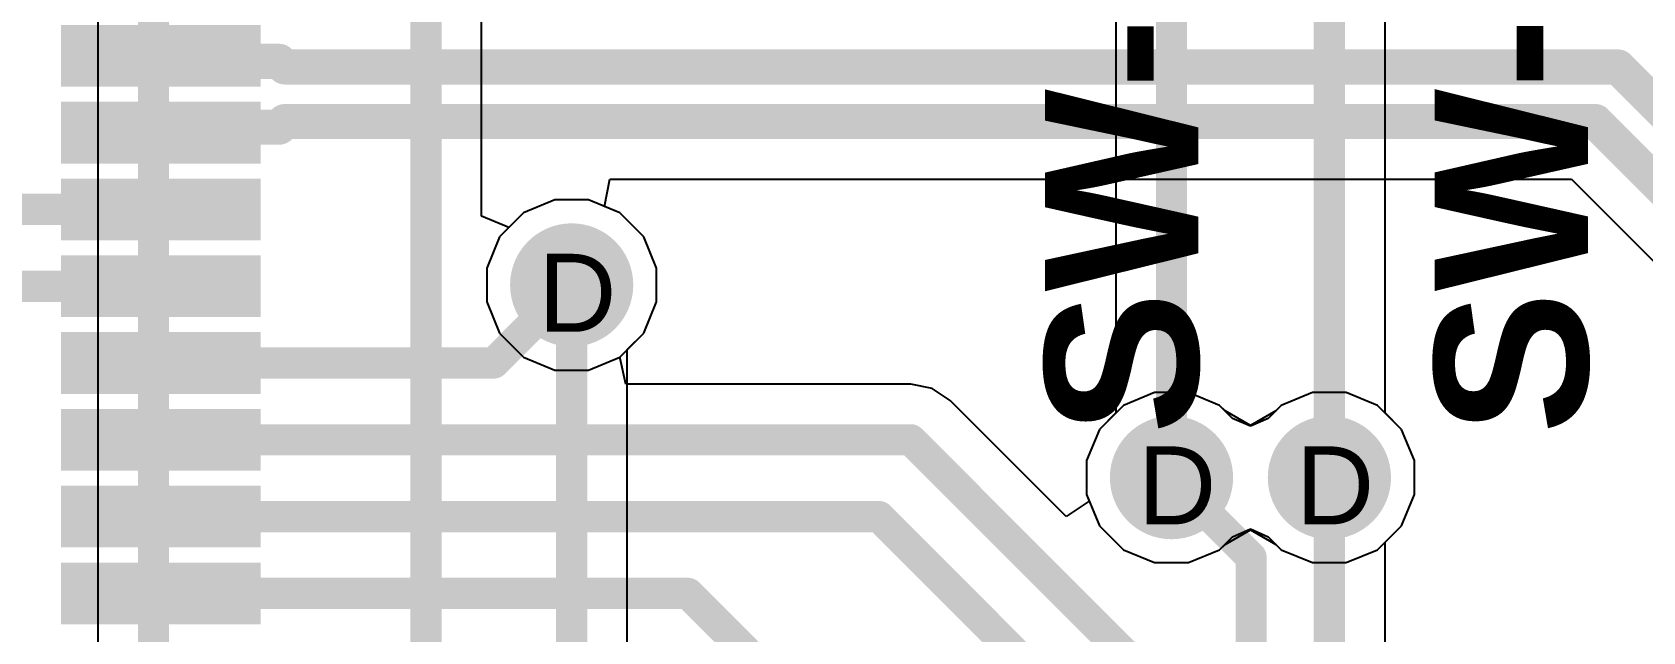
# Model space of a CAD drawing. Header units: inches. Extents: x 0 to 5032, y 0 to 5323.
# Drawn here: x 98.87 to 109.37, y 72.48 to 76.39 of the extents above; entities that cross this region are included whole.
import ezdxf

# ---------------------------------------------------------------- set-up
doc = ezdxf.new("R2010")
doc.units = ezdxf.units.IN
for name, color, linetype in [('Bottom Layer', 5, 'Continuous'), ('Bottom Solder', 6, 'Continuous'), ('Drill Drawing', 1, 'Continuous'), ('Layer 1', 16, 'Continuous'), ('Layer 2', 76, 'Continuous'), ('Top Layer', 1, 'Continuous'), ('Top Overlay', 2, 'Continuous'), ('Top Paste', 8, 'Continuous'), ('Top Solder', 216, 'Continuous'), ('Via Holes', 16, 'Continuous')]:
    doc.layers.add(name, color=color, linetype=linetype)
doc.styles.add('Arial', font='', dxfattribs={"height": 0.2})
doc.styles.add('Arial_Bold', font='', dxfattribs={"height": 0.2})
doc.styles.get('Arial').set_extended_font_data('Arial')
doc.styles.get('Arial_Bold').set_extended_font_data('Arial', bold=True)

# ---------------------------------------------------------------- blocks, each defined once
blk = doc.blocks.new('LQFP_64_10_10__358')
at = {"layer": 'Top Layer'}
for points in [[(6.349899669999999, 1.9000597), (6.349899669999999, 1.6000603), (5.149899529999999, 1.6000603), (5.149899529999999, 1.9000597)], [(6.349899669999999, 1.3999337), (6.349899669999999, 1.0999343), (5.149899529999999, 1.0999343), (5.149899529999999, 1.3999337)], [(6.349899669999999, 0.9000616999999999), (6.349899669999999, 0.6000622999999998), (5.149899529999999, 0.6000623000000002), (5.149899529999999, 0.9000617000000002)], [(6.349899669999999, 0.3999356999999998), (6.349899669999999, 0.09993629999999988), (5.149899529999999, 0.09993630000000009), (5.149899529999999, 0.3999357000000001)], [(6.349899669999999, -0.09993630000000009), (6.349899669999999, -0.3999357000000001), (5.149899529999999, -0.3999356999999998), (5.149899529999999, -0.09993629999999988)], [(6.349899669999999, -0.6000623000000002), (6.349899669999999, -0.9000617000000002), (5.149899529999999, -0.9000616999999999), (5.149899529999999, -0.6000622999999998)], [(6.349899669999999, -1.0999343), (6.349899669999999, -1.3999337), (5.149899529999999, -1.3999337), (5.149899529999999, -1.0999343)], [(6.349899669999999, -1.6000603), (6.349899669999999, -1.9000597), (5.149899529999999, -1.9000597), (5.149899529999999, -1.6000603)]]:
    blk.add_hatch(color=1, dxfattribs=at).paths.add_polyline_path(points)
at = {"layer": 'Top Paste'}
for points in [[(6.349899669999999, 1.9000597), (6.349899669999999, 1.6000603), (5.149899529999999, 1.6000603), (5.149899529999999, 1.9000597)], [(6.349899669999999, 1.3999337), (6.349899669999999, 1.0999343), (5.149899529999999, 1.0999343), (5.149899529999999, 1.3999337)], [(6.349899669999999, 0.9000616999999999), (6.349899669999999, 0.6000622999999998), (5.149899529999999, 0.6000623000000002), (5.149899529999999, 0.9000617000000002)], [(6.349899669999999, 0.3999356999999998), (6.349899669999999, 0.09993629999999988), (5.149899529999999, 0.09993630000000009), (5.149899529999999, 0.3999357000000001)], [(6.349899669999999, -0.09993630000000009), (6.349899669999999, -0.3999357000000001), (5.149899529999999, -0.3999356999999998), (5.149899529999999, -0.09993629999999988)], [(6.349899669999999, -0.6000623000000002), (6.349899669999999, -0.9000617000000002), (5.149899529999999, -0.9000616999999999), (5.149899529999999, -0.6000622999999998)], [(6.349899669999999, -1.0999343), (6.349899669999999, -1.3999337), (5.149899529999999, -1.3999337), (5.149899529999999, -1.0999343)], [(6.349899669999999, -1.6000603), (6.349899669999999, -1.9000597), (5.149899529999999, -1.9000597), (5.149899529999999, -1.6000603)]]:
    blk.add_hatch(color=8, dxfattribs=at).paths.add_polyline_path(points)
at = {"layer": 'Top Solder'}
for points in [[(6.400699670000001, 1.9508597), (6.400699670000001, 1.5492603), (5.09909953, 1.5492603), (5.09909953, 1.9508597)], [(6.400699670000001, 1.4507337), (6.400699670000001, 1.0491343), (5.09909953, 1.0491343), (5.09909953, 1.4507337)], [(6.400699670000001, 0.9508616999999998), (6.400699670000001, 0.5492622999999999), (5.09909953, 0.5492623000000001), (5.09909953, 0.9508617)], [(6.400699670000001, 0.4507356999999998), (6.400699670000001, 0.04913629999999989), (5.09909953, 0.0491363000000001), (5.09909953, 0.4507357000000001)], [(6.400699670000001, -0.0491363000000001), (6.400699670000001, -0.4507357000000001), (5.09909953, -0.4507356999999998), (5.09909953, -0.04913629999999989)], [(6.400699670000001, -0.5492623000000001), (6.400699670000001, -0.9508617), (5.09909953, -0.9508616999999998), (5.09909953, -0.5492622999999999)], [(6.400699670000001, -1.0491343), (6.400699670000001, -1.4507337), (5.09909953, -1.4507337), (5.09909953, -1.0491343)], [(6.400699670000001, -1.5492603), (6.400699670000001, -1.9508597), (5.09909953, -1.9508597), (5.09909953, -1.5492603)]]:
    blk.add_hatch(color=216, dxfattribs=at).paths.add_polyline_path(points)

msp = doc.modelspace()

# ---------------------------------------------------------------- hatches: boundary and pattern name
at = {"layer": 'Bottom Layer'}
h = msp.add_hatch(color=5, dxfattribs=at)
edge = h.paths.add_edge_path()
edge.add_arc((102.38895448, 74.74145834), 0.2999994, 0, 360)
h = msp.add_hatch(color=5, dxfattribs=at)
edge = h.paths.add_edge_path()
edge.add_arc((106.2990254, 73.48738159999999), 0.2999994, 0, 360)
h = msp.add_hatch(color=5, dxfattribs=at)
edge = h.paths.add_edge_path()
edge.add_arc((107.32829944, 73.48738159999999), 0.2999994, 0, 360)
at = {"layer": 'Bottom Solder'}
h = msp.add_hatch(color=6, dxfattribs=at)
edge = h.paths.add_edge_path()
edge.add_arc((102.38895448, 74.74145834), 0.4015993999999999, 0, 360)
h = msp.add_hatch(color=6, dxfattribs=at)
edge = h.paths.add_edge_path()
edge.add_arc((106.2990254, 73.48738159999999), 0.4015993999999999, 0, 360)
h = msp.add_hatch(color=6, dxfattribs=at)
edge = h.paths.add_edge_path()
edge.add_arc((107.32829944, 73.48738159999999), 0.4015993999999999, 0, 360)
at = {"layer": 'Layer 1'}
h = msp.add_hatch(color=16, dxfattribs=at)
edge = h.paths.add_edge_path()
edge.add_arc((102.38895448, 74.74145834), 0.2999994, 0, 360)
h = msp.add_hatch(color=16, dxfattribs=at)
edge = h.paths.add_edge_path()
edge.add_arc((106.2990254, 73.48738159999999), 0.2999994, 0, 360)
h = msp.add_hatch(color=16, dxfattribs=at)
edge = h.paths.add_edge_path()
edge.add_arc((107.32829944, 73.48738159999999), 0.2999994, 0, 360)
at = {"layer": 'Layer 2'}
h = msp.add_hatch(color=76, dxfattribs=at)
edge = h.paths.add_edge_path()
edge.add_arc((102.38895448, 74.74145834), 0.2999994, 0, 360)
h = msp.add_hatch(color=76, dxfattribs=at)
edge = h.paths.add_edge_path()
edge.add_arc((106.2990254, 73.48738159999999), 0.2999994, 0, 360)
h = msp.add_hatch(color=76, dxfattribs=at)
edge = h.paths.add_edge_path()
edge.add_arc((107.32829944, 73.48738159999999), 0.2999994, 0, 360)
at = {"layer": 'Top Layer'}
h = msp.add_hatch(color=1, dxfattribs=at)
edge = h.paths.add_edge_path()
edge.add_arc((102.38895448, 74.74145834), 0.2999994, 0, 360)
h = msp.add_hatch(color=1, dxfattribs=at)
edge = h.paths.add_edge_path()
edge.add_arc((106.2990254, 73.48738159999999), 0.2999994, 0, 360)
h = msp.add_hatch(color=1, dxfattribs=at)
edge = h.paths.add_edge_path()
edge.add_arc((107.32829944, 73.48738159999999), 0.2999994, 0, 360)
at = {"layer": 'Top Solder'}
h = msp.add_hatch(color=216, dxfattribs=at)
edge = h.paths.add_edge_path()
edge.add_arc((102.38895448, 74.74145834), 0.4015993999999999, 0, 360)
h = msp.add_hatch(color=216, dxfattribs=at)
edge = h.paths.add_edge_path()
edge.add_arc((106.2990254, 73.48738159999999), 0.4015993999999999, 0, 360)
h = msp.add_hatch(color=216, dxfattribs=at)
edge = h.paths.add_edge_path()
edge.add_arc((107.32829944, 73.48738159999999), 0.4015993999999999, 0, 360)
at = {"layer": 'Via Holes'}
h = msp.add_hatch(color=7, dxfattribs=at)
edge = h.paths.add_edge_path()
edge.add_arc((102.38895448, 74.74145834), 0.1499997, 0, 360)
h = msp.add_hatch(color=7, dxfattribs=at)
edge = h.paths.add_edge_path()
edge.add_arc((106.2990254, 73.48738159999999), 0.1499997, 0, 360)
h = msp.add_hatch(color=7, dxfattribs=at)
edge = h.paths.add_edge_path()
edge.add_arc((107.32829944, 73.48738159999999), 0.1499997, 0, 360)

# ---------------------------------------------------------------- linework, layer by layer
at = {"layer": 'Bottom Layer'}
for p, q in [((107.69086666, 73.90828754), (107.69086666, 79.05767017999999)), ((105.93645818, 78.71412247999999), (105.93645818, 73.90828754)), ((101.80221194, 75.1896388), (101.80221194, 77.36537994)), ((99.30051006, 77.09868755999999), (99.30051006, 69.75440202)), ((102.27875658, 75.29545773999999), (102.07514002, 75.21111703999999)), ((102.49915238, 75.29545773999999), (102.27875658, 75.29545773999999)), ((102.70276894, 75.21111703999999), (102.49915238, 75.29545773999999)), ((101.98001194, 75.11598896), (101.80221194, 75.1896388)), ((102.07514002, 75.21111703999999), (101.98001194, 75.11598896)), ((102.85861318, 75.0552728), (102.70276894, 75.21111703999999)), ((102.94295388, 74.85165624), (102.85861318, 75.0552728)), ((102.94295388, 74.63126043999999), (102.94295388, 74.85165624)), ((102.85861318, 74.42764388), (102.94295388, 74.63126043999999)), ((102.7515217, 74.3205524), (102.85861318, 74.42764388)), ((102.7515217, 70.84039934), (102.7515217, 74.3205524)), ((105.93645818, 73.90828754), (105.8293667, 73.80119606)), ((107.79795814, 73.80119606), (107.69086666, 73.90828754)), ((105.8293667, 73.80119606), (105.745026, 73.5975795)), ((107.88229884, 73.5975795), (107.79795814, 73.80119606)), ((105.745026, 73.5975795), (105.745026, 73.3771837)), ((107.88229884, 73.3771837), (107.88229884, 73.5975795)), ((105.745026, 73.3771837), (105.8293667, 73.17356713999999)), ((107.79795814, 73.17356713999999), (107.88229884, 73.3771837)), ((105.8293667, 73.17356713999999), (105.98521094, 73.0177229)), ((106.61283986, 73.0177229), (106.69750822, 73.10239126)), ((106.69750822, 73.10239126), (106.81366242, 73.15369671999999)), ((106.81366242, 73.15369671999999), (106.92981662, 73.10239126)), ((106.92981662, 73.10239126), (107.01448498, 73.0177229)), ((107.6421139, 73.0177229), (107.79795814, 73.17356713999999)), ((105.98521094, 73.0177229), (106.1888275, 72.9333822)), ((106.4092233, 72.9333822), (106.61283986, 73.0177229)), ((107.01448498, 73.0177229), (107.21810154, 72.9333822)), ((107.43849734, 72.9333822), (107.6421139, 73.0177229)), ((106.1888275, 72.9333822), (106.4092233, 72.9333822)), ((107.21810154, 72.9333822), (107.43849734, 72.9333822))]:
    msp.add_line(p, q, dxfattribs=at)
for points in [[(107.32829944, 73.48738159999999, 0.2032, 0.2032, 0), (107.32829944, 79.05768288, 0.2032, 0.2032, 0)], [(106.2990254, 73.48738159999999, 0.2032, 0.2032, 0), (106.2990254, 78.86430252, 0.2032, 0.2032, 0)], [(101.43964472, 67.5080438, 0.2032, 0.2032, 0), (101.43964472, 77.36539264, 0.2032, 0.2032, 0)], [(99.66307728, 69.33349607999999, 0.2032, 0.2032, 0), (99.66307728, 77.2488676, 0.2032, 0.2032, 0)], [(102.38895448, 70.4194934, 0.2032, 0.2032, 0), (102.38895448, 74.74145834, 0.2032, 0.2032, 0)]]:
    msp.add_lwpolyline(points, format="xyseb", dxfattribs=at)
for points in [[(102.33815448, 74.74145834, 0.1016, 0.1016, 1), (102.43975448, 74.74145834, 0.1016, 0.1016, 1)], [(106.2482254, 73.48738159999999, 0.1016, 0.1016, 1), (106.3498254, 73.48738159999999, 0.1016, 0.1016, 1)], [(107.27749944, 73.48738159999999, 0.1016, 0.1016, 1), (107.37909944, 73.48738159999999, 0.1016, 0.1016, 1)]]:
    msp.add_lwpolyline(points, format="xyseb", close=True, dxfattribs=at)
at = {"layer": 'Layer 1'}
for p, q in [((102.27875658, 75.29545773999999), (102.07514002, 75.21111703999999)), ((102.49915238, 75.29545773999999), (102.27875658, 75.29545773999999)), ((102.70276894, 75.21111703999999), (102.49915238, 75.29545773999999)), ((102.07514002, 75.21111703999999), (101.91929578, 75.0552728)), ((102.85861318, 75.0552728), (102.70276894, 75.21111703999999)), ((101.91929578, 75.0552728), (101.83495508, 74.85165624)), ((102.94295388, 74.85165624), (102.85861318, 75.0552728)), ((101.83495508, 74.85165624), (101.83495508, 74.63126043999999)), ((102.94295388, 74.63126043999999), (102.94295388, 74.85165624)), ((101.83495508, 74.63126043999999), (101.91929578, 74.42764388)), ((102.85861318, 74.42764388), (102.94295388, 74.63126043999999)), ((101.91929578, 74.42764388), (102.07514002, 74.27179964)), ((102.70276894, 74.27179964), (102.85861318, 74.42764388)), ((102.07514002, 74.27179964), (102.27875658, 74.18745893999998)), ((102.49915238, 74.18745893999998), (102.70276894, 74.27179964)), ((102.27875658, 74.18745893999998), (102.49915238, 74.18745893999998)), ((106.1888275, 74.04138099999999), (105.98521094, 73.95704029999999)), ((106.4092233, 74.04138099999999), (106.1888275, 74.04138099999999)), ((106.61283986, 73.95704029999999), (106.4092233, 74.04138099999999)), ((107.21810154, 74.04138099999999), (107.01448498, 73.95704029999999)), ((107.43849734, 74.04138099999999), (107.21810154, 74.04138099999999)), ((107.6421139, 73.95704029999999), (107.43849734, 74.04138099999999)), ((105.98521094, 73.95704029999999), (105.8293667, 73.80119606)), ((106.64772676, 73.9221534), (106.61283986, 73.95704029999999)), ((106.81366242, 73.8269923), (106.64772676, 73.9221534)), ((106.97959808, 73.9221534), (106.81366242, 73.8269923)), ((107.01448498, 73.95704029999999), (106.97959808, 73.9221534)), ((107.79795814, 73.80119606), (107.6421139, 73.95704029999999)), ((105.8293667, 73.80119606), (105.745026, 73.5975795)), ((107.88229884, 73.5975795), (107.79795814, 73.80119606)), ((105.745026, 73.5975795), (105.745026, 73.3771837)), ((107.88229884, 73.3771837), (107.88229884, 73.5975795)), ((105.745026, 73.3771837), (105.8293667, 73.17356713999999)), ((107.79795814, 73.17356713999999), (107.88229884, 73.3771837)), ((105.8293667, 73.17356713999999), (105.98521094, 73.0177229)), ((106.64772676, 73.0526098), (106.81366242, 73.1477709)), ((106.81366242, 73.1477709), (106.97959808, 73.0526098)), ((107.6421139, 73.0177229), (107.79795814, 73.17356713999999)), ((105.98521094, 73.0177229), (106.1888275, 72.9333822)), ((106.4092233, 72.9333822), (106.61283986, 73.0177229)), ((106.61283986, 73.0177229), (106.64772676, 73.0526098)), ((106.97959808, 73.0526098), (107.01448498, 73.0177229)), ((107.01448498, 73.0177229), (107.21810154, 72.9333822)), ((107.43849734, 72.9333822), (107.6421139, 73.0177229)), ((106.1888275, 72.9333822), (106.4092233, 72.9333822)), ((107.21810154, 72.9333822), (107.43849734, 72.9333822))]:
    msp.add_line(p, q, dxfattribs=at)
at = {"layer": 'Layer 2'}
for p, q in [((102.27875658, 75.29545773999999), (102.07514002, 75.21111703999999)), ((102.49915238, 75.29545773999999), (102.27875658, 75.29545773999999)), ((102.70276894, 75.21111703999999), (102.49915238, 75.29545773999999)), ((102.07514002, 75.21111703999999), (101.91929578, 75.0552728)), ((102.85861318, 75.0552728), (102.70276894, 75.21111703999999)), ((101.91929578, 75.0552728), (101.83495508, 74.85165624)), ((102.94295388, 74.85165624), (102.85861318, 75.0552728)), ((101.83495508, 74.85165624), (101.83495508, 74.63126043999999)), ((102.94295388, 74.63126043999999), (102.94295388, 74.85165624)), ((101.83495508, 74.63126043999999), (101.91929578, 74.42764388)), ((102.85861318, 74.42764388), (102.94295388, 74.63126043999999)), ((101.91929578, 74.42764388), (102.07514002, 74.27179964)), ((102.70276894, 74.27179964), (102.85861318, 74.42764388)), ((102.07514002, 74.27179964), (102.27875658, 74.18745893999998)), ((102.49915238, 74.18745893999998), (102.70276894, 74.27179964)), ((102.27875658, 74.18745893999998), (102.49915238, 74.18745893999998)), ((106.1888275, 74.04138099999999), (105.98521094, 73.95704029999999)), ((106.4092233, 74.04138099999999), (106.1888275, 74.04138099999999)), ((106.61283986, 73.95704029999999), (106.4092233, 74.04138099999999)), ((107.21810154, 74.04138099999999), (107.01448498, 73.95704029999999)), ((107.43849734, 74.04138099999999), (107.21810154, 74.04138099999999)), ((107.6421139, 73.95704029999999), (107.43849734, 74.04138099999999)), ((105.98521094, 73.95704029999999), (105.8293667, 73.80119606)), ((106.64772676, 73.9221534), (106.61283986, 73.95704029999999)), ((106.81366242, 73.8269923), (106.64772676, 73.9221534)), ((106.97959808, 73.9221534), (106.81366242, 73.8269923)), ((107.01448498, 73.95704029999999), (106.97959808, 73.9221534)), ((107.79795814, 73.80119606), (107.6421139, 73.95704029999999)), ((105.8293667, 73.80119606), (105.745026, 73.5975795)), ((107.88229884, 73.5975795), (107.79795814, 73.80119606)), ((105.745026, 73.5975795), (105.745026, 73.3771837)), ((107.88229884, 73.3771837), (107.88229884, 73.5975795)), ((105.745026, 73.3771837), (105.8293667, 73.17356713999999)), ((107.79795814, 73.17356713999999), (107.88229884, 73.3771837)), ((105.8293667, 73.17356713999999), (105.98521094, 73.0177229)), ((106.64772676, 73.0526098), (106.81366242, 73.1477709)), ((106.81366242, 73.1477709), (106.97959808, 73.0526098)), ((107.6421139, 73.0177229), (107.79795814, 73.17356713999999)), ((105.98521094, 73.0177229), (106.1888275, 72.9333822)), ((106.4092233, 72.9333822), (106.61283986, 73.0177229)), ((106.61283986, 73.0177229), (106.64772676, 73.0526098)), ((106.97959808, 73.0526098), (107.01448498, 73.0177229)), ((107.01448498, 73.0177229), (107.21810154, 72.9333822)), ((107.43849734, 72.9333822), (107.6421139, 73.0177229)), ((106.1888275, 72.9333822), (106.4092233, 72.9333822)), ((107.21810154, 72.9333822), (107.43849734, 72.9333822))]:
    msp.add_line(p, q, dxfattribs=at)
at = {"layer": 'Top Layer'}
for p, q in [((102.60341176, 75.25227266), (102.63877872, 75.43007266)), ((102.63877872, 75.43007266), (108.90652082, 75.43007266)), ((108.90652082, 75.43007266), (110.26831642, 74.06827706)), ((102.70276894, 75.21111703999999), (102.60341176, 75.25227266)), ((102.85861318, 75.0552728), (102.70276894, 75.21111703999999)), ((102.94295388, 74.85165624), (102.85861318, 75.0552728)), ((102.94295388, 74.63126043999999), (102.94295388, 74.85165624)), ((102.85861318, 74.42764388), (102.94295388, 74.63126043999999)), ((102.70466886, 74.27369956), (102.85861318, 74.42764388)), ((102.7048365, 74.26270644), (102.70466886, 74.27369956)), ((102.74272314, 74.09589955999999), (102.7048365, 74.26270644)), ((104.59964094, 74.09589955999999), (102.74272314, 74.09589955999999)), ((104.59965364, 74.0959021), (104.59964094, 74.09589955999999)), ((104.73840114, 74.06829992), (104.59965364, 74.0959021)), ((104.85602854, 73.98970724), (104.73840114, 74.06829992)), ((106.1888275, 74.04138099999999), (105.98521094, 73.95704029999999)), ((106.4092233, 74.04138099999999), (106.1888275, 74.04138099999999)), ((106.61283986, 73.95704029999999), (106.4092233, 74.04138099999999)), ((107.21810154, 74.04138099999999), (107.01448498, 73.95704029999999)), ((107.43849734, 74.04138099999999), (107.21810154, 74.04138099999999)), ((107.6421139, 73.95704029999999), (107.43849734, 74.04138099999999)), ((105.61199096, 73.23374481999998), (104.85602854, 73.98970724)), ((105.98521094, 73.95704029999999), (105.8293667, 73.80119606)), ((106.69750822, 73.87237194), (106.61283986, 73.95704029999999)), ((107.01448498, 73.95704029999999), (106.92981662, 73.87237194)), ((107.79795814, 73.80119606), (107.6421139, 73.95704029999999)), ((106.81366242, 73.82106648), (106.69750822, 73.87237194)), ((106.92981662, 73.87237194), (106.81366242, 73.82106648)), ((105.8293667, 73.80119606), (105.745026, 73.5975795)), ((107.88229884, 73.5975795), (107.79795814, 73.80119606)), ((105.745026, 73.5975795), (105.745026, 73.3771837)), ((107.88229884, 73.3771837), (107.88229884, 73.5975795)), ((105.76272218, 73.3344609), (105.61199096, 73.23374481999998)), ((105.745026, 73.3771837), (105.76272218, 73.3344609)), ((107.79795814, 73.17356713999999), (107.88229884, 73.3771837)), ((107.69086666, 73.06647566), (107.79795814, 73.17356713999999)), ((107.69086666, 61.80132165999999), (107.69086666, 73.06647566))]:
    msp.add_line(p, q, dxfattribs=at)
for points in [[(99.71147698, 76.23345434, 0.2286, 0.2286, 0), (99.74717668, 76.19775464, 0.2286, 0.2286, 0)], [(99.74717668, 76.19775464, 0.2286, 0.2286, 0), (100.48198344, 76.19775464, 0.2286, 0.2286, 0)], [(100.48198344, 76.19775464, 0.2286, 0.2286, 0), (100.51854674, 76.16119133999999, 0.2286, 0.2286, 0)], [(100.51854674, 76.16119133999999, 0.2286, 0.2286, 0), (101.25848938, 76.16119133999999, 0.2286, 0.2286, 0)], [(101.25848938, 76.16119133999999, 0.2286, 0.2286, 0), (101.25849192, 76.16118879999999, 0.2286, 0.2286, 0)], [(101.25849192, 76.16118879999999, 0.2286, 0.2286, 0), (109.20935486, 76.16118879999999, 0.2286, 0.2286, 0)], [(109.20935486, 76.16118879999999, 0.2286, 0.2286, 0), (110.99943256, 74.3711111, 0.2286, 0.2286, 0)], [(100.48198344, 75.76902804, 0.2286, 0.2286, 0), (100.51854674, 75.80559133999999, 0.2286, 0.2286, 0)], [(100.51854674, 75.80559133999999, 0.2286, 0.2286, 0), (101.11119732, 75.80559133999999, 0.2286, 0.2286, 0)], [(101.11119732, 75.80559133999999, 0.2286, 0.2286, 0), (101.11119986, 75.8055888, 0.2286, 0.2286, 0)], [(101.11119986, 75.8055888, 0.2286, 0.2286, 0), (109.0620628, 75.8055888, 0.2286, 0.2286, 0)], [(109.0620628, 75.8055888, 0.2286, 0.2286, 0), (110.64383256, 74.22381904, 0.2286, 0.2286, 0)], [(99.71147698, 75.73332833999999, 0.2286, 0.2286, 0), (99.74717668, 75.76902804, 0.2286, 0.2286, 0)], [(99.74717668, 75.76902804, 0.2286, 0.2286, 0), (100.48198344, 75.76902804, 0.2286, 0.2286, 0)], [(97.89707878, 75.23345634, 0.2032, 0.2032, 0), (99.71147698, 75.23345634, 0.2032, 0.2032, 0)], [(92.86138908, 74.73333034, 0.2032, 0.2032, 0), (99.71147698, 74.73333034, 0.2032, 0.2032, 0)], [(101.88095448, 74.23345833999998, 0.2032, 0.2032, 0), (102.38895448, 74.74145834, 0.2032, 0.2032, 0)], [(99.71147698, 74.23345833999998, 0.2032, 0.2032, 0), (101.88095448, 74.23345833999998, 0.2032, 0.2032, 0)], [(99.71147698, 73.73333234, 0.2032, 0.2032, 0), (104.59965364, 73.73333234, 0.2032, 0.2032, 0)], [(104.59965364, 73.73333234, 0.2032, 0.2032, 0), (106.16201272, 72.17097326, 0.2032, 0.2032, 0)], [(106.2990254, 73.48738159999999, 0.2032, 0.2032, 0), (106.8178204, 72.9685866, 0.2032, 0.2032, 0)], [(107.32829944, 61.65113908, 0.2032, 0.2032, 0), (107.32829944, 73.48738159999999, 0.2032, 0.2032, 0)], [(99.71147698, 73.23346034, 0.2032, 0.2032, 0), (104.3920442, 73.23346034, 0.2032, 0.2032, 0)], [(104.3920442, 73.23346034, 0.2032, 0.2032, 0), (105.63698456, 71.98851998, 0.2032, 0.2032, 0)], [(106.8178204, 61.29951163999999, 0.2032, 0.2032, 0), (106.8178204, 72.9685866, 0.2032, 0.2032, 0)], [(99.71147698, 72.73333434, 0.2032, 0.2032, 0), (103.14755596, 72.73333434, 0.2032, 0.2032, 0)], [(103.14755596, 72.73333434, 0.2032, 0.2032, 0), (104.93732632, 70.94356398000001, 0.2032, 0.2032, 0)]]:
    msp.add_lwpolyline(points, format="xyseb", dxfattribs=at)
for points in [[(99.65432698, 76.23345434, 0.1143, 0.1143, 1), (99.76862698, 76.23345434, 0.1143, 0.1143, 1)], [(99.69002668, 76.19775464, 0.1143, 0.1143, 1), (99.80432667999999, 76.19775464, 0.1143, 0.1143, 1)], [(99.69002668, 76.19775464, 0.1143, 0.1143, 1), (99.80432667999999, 76.19775464, 0.1143, 0.1143, 1)], [(100.42483344, 76.19775464, 0.1143, 0.1143, 1), (100.53913344, 76.19775464, 0.1143, 0.1143, 1)], [(100.42483344, 76.19775464, 0.1143, 0.1143, 1), (100.53913344, 76.19775464, 0.1143, 0.1143, 1)], [(100.46139674, 76.16119133999999, 0.1143, 0.1143, 1), (100.57569674, 76.16119133999999, 0.1143, 0.1143, 1)], [(100.46139674, 76.16119133999999, 0.1143, 0.1143, 1), (100.57569674, 76.16119133999999, 0.1143, 0.1143, 1)], [(101.20133938, 76.16119133999999, 0.1143, 0.1143, 1), (101.31563938, 76.16119133999999, 0.1143, 0.1143, 1)], [(101.20133938, 76.16119133999999, 0.1143, 0.1143, 1), (101.31563938, 76.16119133999999, 0.1143, 0.1143, 1)], [(101.20134192, 76.16118879999999, 0.1143, 0.1143, 1), (101.31564192, 76.16118879999999, 0.1143, 0.1143, 1)], [(101.20134192, 76.16118879999999, 0.1143, 0.1143, 1), (101.31564192, 76.16118879999999, 0.1143, 0.1143, 1)], [(109.15220486, 76.16118879999999, 0.1143, 0.1143, 1), (109.26650486, 76.16118879999999, 0.1143, 0.1143, 1)], [(109.15220486, 76.16118879999999, 0.1143, 0.1143, 1), (109.26650486, 76.16118879999999, 0.1143, 0.1143, 1)], [(100.46139674, 75.80559133999999, 0.1143, 0.1143, 1), (100.57569674, 75.80559133999999, 0.1143, 0.1143, 1)], [(100.46139674, 75.80559133999999, 0.1143, 0.1143, 1), (100.57569674, 75.80559133999999, 0.1143, 0.1143, 1)], [(101.05404732, 75.80559133999999, 0.1143, 0.1143, 1), (101.16834732, 75.80559133999999, 0.1143, 0.1143, 1)], [(101.05404732, 75.80559133999999, 0.1143, 0.1143, 1), (101.16834732, 75.80559133999999, 0.1143, 0.1143, 1)], [(101.05404986, 75.8055888, 0.1143, 0.1143, 1), (101.16834986, 75.8055888, 0.1143, 0.1143, 1)], [(101.05404986, 75.8055888, 0.1143, 0.1143, 1), (101.16834986, 75.8055888, 0.1143, 0.1143, 1)], [(109.0049128, 75.8055888, 0.1143, 0.1143, 1), (109.1192128, 75.8055888, 0.1143, 0.1143, 1)], [(109.0049128, 75.8055888, 0.1143, 0.1143, 1), (109.1192128, 75.8055888, 0.1143, 0.1143, 1)], [(99.65432698, 75.73332833999999, 0.1143, 0.1143, 1), (99.76862698, 75.73332833999999, 0.1143, 0.1143, 1)], [(99.69002668, 75.76902804, 0.1143, 0.1143, 1), (99.80432667999999, 75.76902804, 0.1143, 0.1143, 1)], [(99.69002668, 75.76902804, 0.1143, 0.1143, 1), (99.80432667999999, 75.76902804, 0.1143, 0.1143, 1)], [(100.42483344, 75.76902804, 0.1143, 0.1143, 1), (100.53913344, 75.76902804, 0.1143, 0.1143, 1)], [(100.42483344, 75.76902804, 0.1143, 0.1143, 1), (100.53913344, 75.76902804, 0.1143, 0.1143, 1)], [(99.66067698, 75.23345634, 0.1016, 0.1016, 1), (99.76227698, 75.23345634, 0.1016, 0.1016, 1)], [(99.66067698, 74.73333034, 0.1016, 0.1016, 1), (99.76227698, 74.73333034, 0.1016, 0.1016, 1)], [(102.33815448, 74.74145834, 0.1016, 0.1016, 1), (102.43975448, 74.74145834, 0.1016, 0.1016, 1)], [(99.66067698, 74.23345833999998, 0.1016, 0.1016, 1), (99.76227698, 74.23345833999998, 0.1016, 0.1016, 1)], [(101.83015448, 74.23345833999998, 0.1016, 0.1016, 1), (101.93175448, 74.23345833999998, 0.1016, 0.1016, 1)], [(101.83015448, 74.23345833999998, 0.1016, 0.1016, 1), (101.93175448, 74.23345833999998, 0.1016, 0.1016, 1)], [(99.66067698, 73.73333234, 0.1016, 0.1016, 1), (99.76227698, 73.73333234, 0.1016, 0.1016, 1)], [(104.54885364, 73.73333234, 0.1016, 0.1016, 1), (104.65045364, 73.73333234, 0.1016, 0.1016, 1)], [(104.54885364, 73.73333234, 0.1016, 0.1016, 1), (104.65045364, 73.73333234, 0.1016, 0.1016, 1)], [(106.2482254, 73.48738159999999, 0.1016, 0.1016, 1), (106.3498254, 73.48738159999999, 0.1016, 0.1016, 1)], [(107.27749944, 73.48738159999999, 0.1016, 0.1016, 1), (107.37909944, 73.48738159999999, 0.1016, 0.1016, 1)], [(99.66067698, 73.23346034, 0.1016, 0.1016, 1), (99.76227698, 73.23346034, 0.1016, 0.1016, 1)], [(104.3412442, 73.23346034, 0.1016, 0.1016, 1), (104.4428442, 73.23346034, 0.1016, 0.1016, 1)], [(104.3412442, 73.23346034, 0.1016, 0.1016, 1), (104.4428442, 73.23346034, 0.1016, 0.1016, 1)], [(106.7670204, 72.9685866, 0.1016, 0.1016, 1), (106.8686204, 72.9685866, 0.1016, 0.1016, 1)], [(106.7670204, 72.9685866, 0.1016, 0.1016, 1), (106.8686204, 72.9685866, 0.1016, 0.1016, 1)], [(99.66067698, 72.73333434, 0.1016, 0.1016, 1), (99.76227698, 72.73333434, 0.1016, 0.1016, 1)], [(103.09675596, 72.73333434, 0.1016, 0.1016, 1), (103.19835596, 72.73333434, 0.1016, 0.1016, 1)], [(103.09675596, 72.73333434, 0.1016, 0.1016, 1), (103.19835596, 72.73333434, 0.1016, 0.1016, 1)]]:
    msp.add_lwpolyline(points, format="xyseb", close=True, dxfattribs=at)

# ---------------------------------------------------------------- block references
msp.add_blockref('LQFP_64_10_10__358', (93.96157738, 74.48339433999999))

# ---------------------------------------------------------------- texts
at = {"layer": 'Drill Drawing', "style": 'Arial'}
for p in [(102.16887618, 74.43674216), (106.0789471, 73.18266541999999), (107.10822114, 73.18266541999999)]:
    msp.add_text('D', height=0.508, dxfattribs=at).set_placement(p)
at = {"layer": 'Top Overlay', "style": 'Arial_Bold'}
for s, p in [('SW-CLK/BOOT0', (106.4734726, 73.76715752)), ('SW-DIO', (109.0134726, 73.76844276))]:
    msp.add_text(s, height=1.00000054, rotation=90, dxfattribs=at).set_placement(p)

doc.saveas('drawing.dxf')
